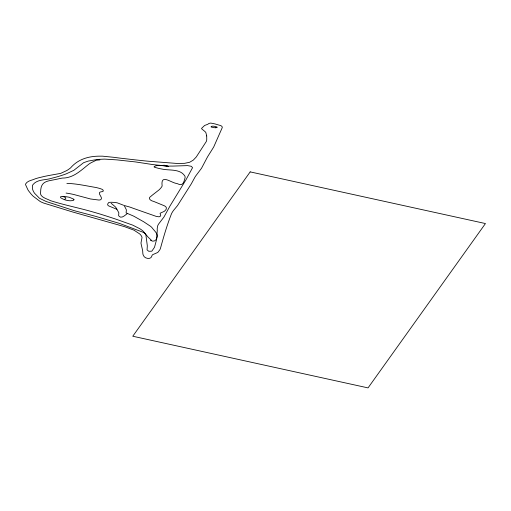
<?xml version="1.0" encoding="UTF-8"?>
<svg xmlns="http://www.w3.org/2000/svg" width="511" height="511" viewBox="0 0 511 511"><rect width="100%" height="100%" fill="white"/><g stroke="black" fill="none" stroke-linecap="round" stroke-linejoin="round"><path stroke-width="0.77" d="M127.143 213.7C125.003 215.24 121.203 219.283 118.814 215.923A15.752 4.075 10.6 0 1 118.616 215.463L118.833 213.132A23.768 6.151 10.6 0 0 118.75 212.646L117.517 210.366A110.766 28.667 10.6 0 1 117.128 209.631L116.291 208.13A54.466 14.097 10.6 0 0 115.013 206.559L111.143 203.295M64.443 199.462L65.593 198.817L65.817 198.057A5.161 1.335 10.6 0 0 65.453 197.642L65.357 197.578A3.398 0.881 10.6 0 0 64.673 197.201L64.386 197.086A8.004 2.07 10.6 0 1 64.143 196.984A1.808 0.466 10.6 0 1 63.945 196.895L63.792 196.805A4.018 1.041 10.6 0 0 63.639 196.729L63.045 196.524M215.572 127.75L215.048 127.744A1.852 0.479 10.6 0 1 214.416 127.673L214.045 127.609A10.086 2.612 10.6 0 1 213.668 127.539L213.138 127.431A3.488 0.901 10.6 0 0 212.71 127.36L211.152 127.067L211.107 126.632A7.339 1.897 10.6 0 1 211.714 126.326L212.614 126.166A2.485 0.645 10.6 0 1 213.841 126.236L214.735 126.389A6.362 1.648 10.6 0 1 215.878 126.651L216.926 126.99A1.246 0.326 10.6 0 1 217.226 127.213L217.239 127.316A4.216 1.092 10.6 0 1 215.527 127.724M66.884 183.372C76.765 183.66 86.442 185.902 96.157 187.531C97.786 188.022 105.304 189.262 102.947 191.58C94.279 191.887 104.506 197.591 100.456 199.814A6.228 1.61 10.6 0 1 98.821 200.044L90.543 198.983L73.929 194.538A21.181 5.48 10.6 0 0 69.598 193.631L66.091 193.062M99.881 159.898L96.234 160.237L91.028 162.779A179.987 46.584 10.6 0 0 89.055 163.999C81 170.31 73.373 178.218 62.272 178.077A278.885 72.179 10.6 0 0 57.309 179.106C48.021 181.29 40.752 180.326 40.644 191.746C38.932 197.144 47.114 198.709 50.551 200.682C64.667 205.186 79.294 207.939 93.507 212.135A102.992 26.655 10.6 0 1 100.731 214.256L107.993 216.555A331.805 85.88 10.6 0 1 116.278 219.289L132.707 225.127L139.937 228.787A50.813 13.152 10.6 0 1 143.067 231.1L148.081 237.104L151.409 240.279M163.846 165.149L168.24 166.305L153.115 164.612A53.336 13.803 10.6 0 1 149.793 164.114L135.453 161.923L116.84 159.879L104.519 159.106L97.371 159.438L88.211 161.093L83.606 162.69L73.827 170.323L66.353 173.797A332.814 86.142 10.6 0 1 62.655 175.101L60.279 175.873A245.108 63.441 10.6 0 1 51.713 178.237C45.556 180.37 37.488 178.997 32.979 184.618A56.632 14.659 10.6 0 0 32.365 186.081L32.512 188.904A121.925 31.554 10.6 0 0 33.074 190.597L33.317 191.146A96.464 24.969 10.6 0 0 34.62 193.33L39.468 198.262L46.137 201.494L74.204 210.66L95.174 216.223L119.433 223.396L143.585 232.448L144.932 233.361L145.903 234.919L147.315 245.823L147.066 249.885L148.746 251.278L151.812 251.195L154.507 247.286L156.321 240.547L157.279 230.512A225.351 58.324 10.6 0 0 157.184 228.992L157.509 226.309A158.461 41.014 10.6 0 1 158.103 224.917A127.891 33.1 10.6 0 1 158.666 223.959L163.897 217.105L170.029 205.927L186.208 179.425L192.564 167.678L191.306 166.299L187.614 165.609L174.328 166.037A23.608 6.113 10.6 0 1 170.776 166.062C165.66 166.739 157.969 163.546 154.028 166.835A2.255 0.581 10.6 0 0 154.769 167.301L158.231 168.272A20.549 5.321 10.6 0 0 161.47 168.949C169.135 170.859 179.961 168.355 184.886 176.084A44.163 11.434 10.6 0 1 185.084 177.7C183.832 182.05 183.187 186.822 177.1 183.57C170.942 182.919 160.486 173.267 162.134 185.895A58.714 15.196 10.6 0 1 161.636 186.924L160.991 187.799A172.59 44.668 10.6 0 1 158.895 190.009L152.891 194.691A212.352 54.958 10.6 0 0 151.237 196.064C146.97 198.383 150.79 200.829 153.817 201.462A73.629 19.054 10.6 0 0 156.717 202.663L164.261 205.748A9.294 2.408 10.6 0 1 165.781 206.763L166.369 207.715L166.247 208.954A56.338 14.583 10.6 0 1 165.788 209.868L164.561 211.126A27.249 7.052 10.6 0 1 163.635 211.643L160.064 213.259L160.588 215.08A15.483 4.005 10.6 0 1 160.601 216.038L159.074 216.83L156.091 216.345L133.237 208.309A62.253 16.109 10.6 0 0 129.775 207.044L124.154 205.473L126.217 209.472A41.621 10.776 10.6 0 1 126.268 211.03L126.115 212.895L131.531 215.208A31.963 8.272 10.6 0 1 134.093 216.357L143.732 221.787L150.355 226.169A46.092 11.932 10.6 0 1 151.812 227.44C153.734 230.206 157.075 232.709 157.522 236.127C156.826 239.608 154.482 242.853 150.413 240.279M116.853 209.28L108.588 205.869A9.492 2.459 10.6 0 1 107.687 204.822L107.655 204.426A35.016 9.064 10.6 0 1 107.942 203.595L108.773 202.503A3.577 0.926 10.6 0 1 109.284 202.35L111.194 202.267A17.08 4.42 10.6 0 1 114.298 202.439L115.997 202.624A4.759 1.233 10.6 0 1 117.473 202.905L123.566 205.256M206.706 135.926L206.744 139.011A91.36 23.647 10.6 0 1 206.291 141.515L196.288 156.954L193.299 160.109L189.607 162.287L184.554 163.335L177.1 163.463L147.583 161.163A466.339 120.698 10.6 0 1 134.827 159.828L120.609 158.199A154.903 40.094 10.6 0 1 113.774 157.311L102.526 156.174A58.503 15.145 10.6 0 0 100.086 156.162C88.818 156.079 78.126 159.1 70.595 167.876A217.59 56.319 10.6 0 1 66.832 170.521L60.688 173.382L48.628 175.56A238.445 61.716 10.6 0 0 44.304 176.442L38.791 177.758A135.14 34.978 10.6 0 0 35.425 178.748C32.199 180.306 27.383 180.619 25.563 184.056A21.909 5.672 10.6 0 0 25.652 184.867L27.626 189.185A83.747 21.673 10.6 0 0 28.488 190.737L31.088 194.033A171.242 44.323 10.6 0 0 33.279 196.301L40.12 201.449A18.952 4.906 10.6 0 0 43.895 203.135L72.492 211.937L124.518 226.654L133.933 230.142L139.695 233.917A44.4 11.491 10.6 0 1 141.279 235.769A42.292 10.948 10.6 0 1 142.02 237.596L141.074 242.457A85.286 22.075 10.6 0 0 141.042 243.594L142.595 250.396A128.651 33.298 10.6 0 1 142.722 251.533L142.863 253.75A58.663 15.183 10.6 0 0 143.336 255.232C144.223 258.662 151.026 259.939 151.805 256.171A35.38 9.16 10.6 0 1 152.367 254.976A42.055 10.884 10.6 0 1 152.591 254.714L156.992 252.798A22.854 5.915 10.6 0 0 157.988 252.217L159.732 249.93A122.876 31.803 10.6 0 0 160.448 248.391C163.603 236.893 166.937 225.408 171.281 214.294A144.926 37.507 10.6 0 1 171.837 213.061L172.367 212.142A247.26 63.996 10.6 0 1 174.475 209.286L177.515 205.594L191.267 183.903L194.978 177.113A223.677 57.89 10.6 0 1 196.237 175.279L201.532 168.24L207.044 157.778A505.405 130.81 10.6 0 1 208.737 154.942L213.662 147.085L222.298 127.52L221.959 126.396L220.822 125.629L215.029 123.943A31.663 8.195 10.6 0 0 212.633 123.426L211.088 123.151A1.61 0.415 10.6 0 0 210.315 123.113L209.018 123.458A16.614 4.299 10.6 0 0 208.392 123.828L207.913 124.186A10.999 2.849 10.6 0 1 207.364 124.454L204.624 125.457L201.577 128.389A9.409 2.434 10.6 0 0 201.858 128.964L204.981 131.563A26.534 6.867 10.6 0 1 205.844 132.541L206.706 135.926M73.948 199.622L73.763 200.037A10.054 2.6 10.6 0 1 72.568 200.612C68.557 201.277 64.271 200.044 60.892 197.872A7.269 1.884 10.6 0 1 60.841 196.639L61.052 196.511A2.121 0.549 10.6 0 1 61.518 196.435L61.837 196.422A16.09 4.165 10.6 0 1 62.233 196.416L62.546 196.416A14.672 3.794 10.6 0 1 64.776 196.467L69.362 197.278L73.558 199.098A4.229 1.092 10.6 0 1 73.935 199.533L73.948 199.622M250.179 171.888L132.771 336.232L368.041 387.894L485.45 223.55L250.179 171.888"/></g></svg>
